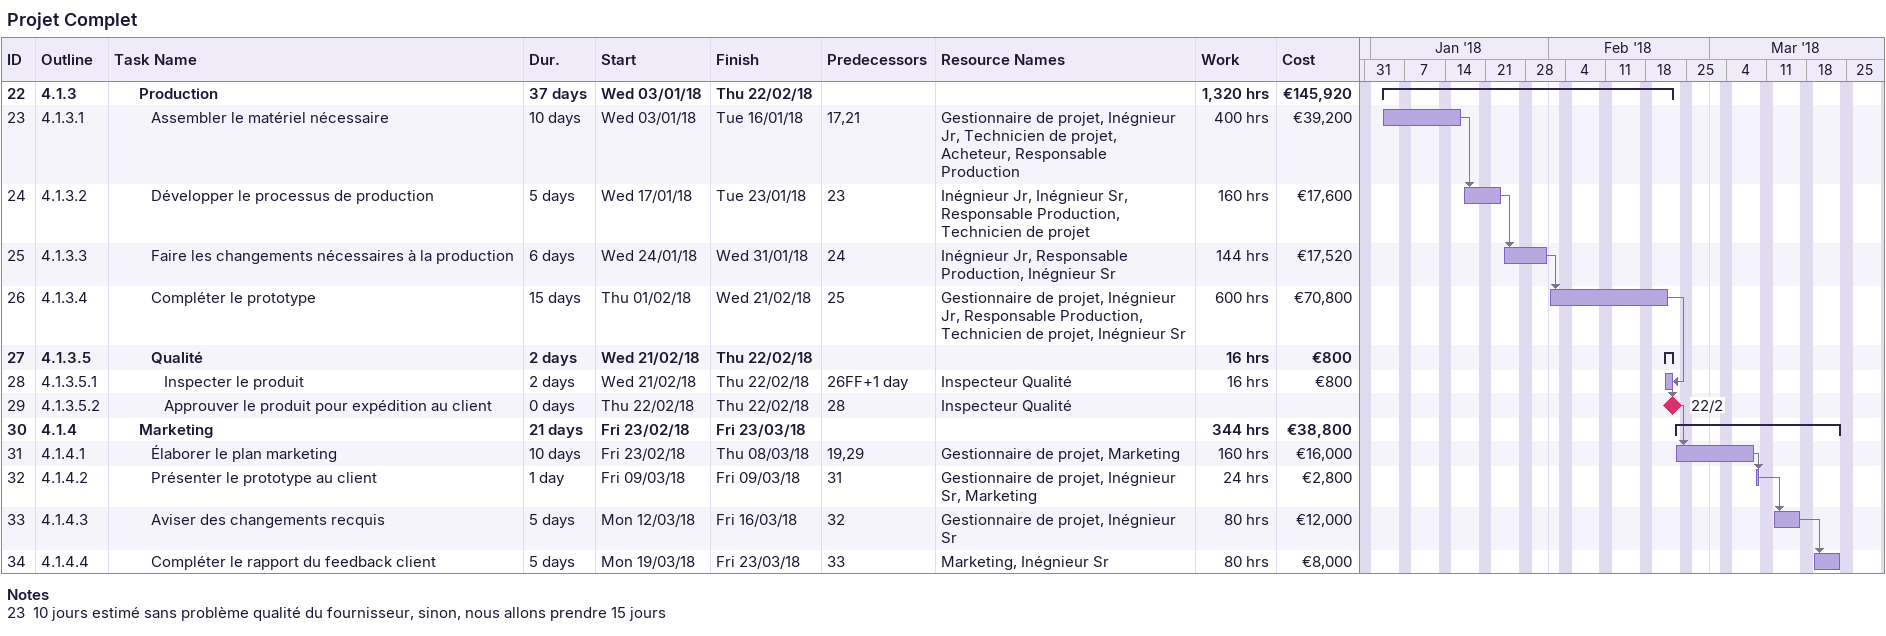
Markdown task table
Projet Complet

| ID | WBS | Task | Duration | Start | Finish | Predecessors | Resources | Work (h) | Cost (€) |
|---|---|---|---|---|---|---|---|---|---|
| 22 | 4.1.3 | **Production** | 37d | 2018-01-03 | 2018-02-22 |  |  | 1320 | 145920 |
| 23 | 4.1.3.1 | Assembler le matériel nécessaire | 10d | 2018-01-03 | 2018-01-16 | 17, 21 | Gestionnaire de projet, Inégnieur Jr, Technicien de projet, Acheteur, Responsable Production | 400 | 39200 |
| 24 | 4.1.3.2 | Développer le processus de production | 5d | 2018-01-17 | 2018-01-23 | 23 | Inégnieur Jr, Inégnieur Sr, Responsable Production, Technicien de projet | 160 | 17600 |
| 25 | 4.1.3.3 | Faire les changements nécessaires à la production | 6d | 2018-01-24 | 2018-01-31 | 24 | Inégnieur Jr, Responsable Production, Inégnieur Sr | 144 | 17520 |
| 26 | 4.1.3.4 | Compléter le prototype | 15d | 2018-02-01 | 2018-02-21 | 25 | Gestionnaire de projet, Inégnieur Jr, Responsable Production, Technicien de projet, Inégnieur Sr | 600 | 70800 |
| 27 | 4.1.3.5 | **Qualité** | 2d | 2018-02-21 | 2018-02-22 |  |  | 16 | 800 |
| 28 | 4.1.3.5.1 | Inspecter le produit | 2d | 2018-02-21 | 2018-02-22 | 26FF+1d | Inspecteur Qualité | 16 | 800 |
| 29 | 4.1.3.5.2 | Approuver le produit pour expédition au client | 0d | 2018-02-22 | 2018-02-22 | 28 | Inspecteur Qualité |  |  |
| 30 | 4.1.4 | **Marketing** | 21d | 2018-02-23 | 2018-03-23 |  |  | 344 | 38800 |
| 31 | 4.1.4.1 | Élaborer le plan marketing | 10d | 2018-02-23 | 2018-03-08 | 19, 29 | Gestionnaire de projet, Marketing | 160 | 16000 |
| 32 | 4.1.4.2 | Présenter le prototype au client | 1d | 2018-03-09 | 2018-03-09 | 31 | Gestionnaire de projet, Inégnieur Sr, Marketing | 24 | 2800 |
| 33 | 4.1.4.3 | Aviser des changements recquis | 5d | 2018-03-12 | 2018-03-16 | 32 | Gestionnaire de projet, Inégnieur Sr | 80 | 12000 |
| 34 | 4.1.4.4 | Compléter le rapport du feedback client | 5d | 2018-03-19 | 2018-03-23 | 33 | Marketing, Inégnieur Sr | 80 | 8000 |

Notes
- 23: 10 jours estimé sans problème qualité du fournisseur, sinon, nous allons prendre 15 jours
